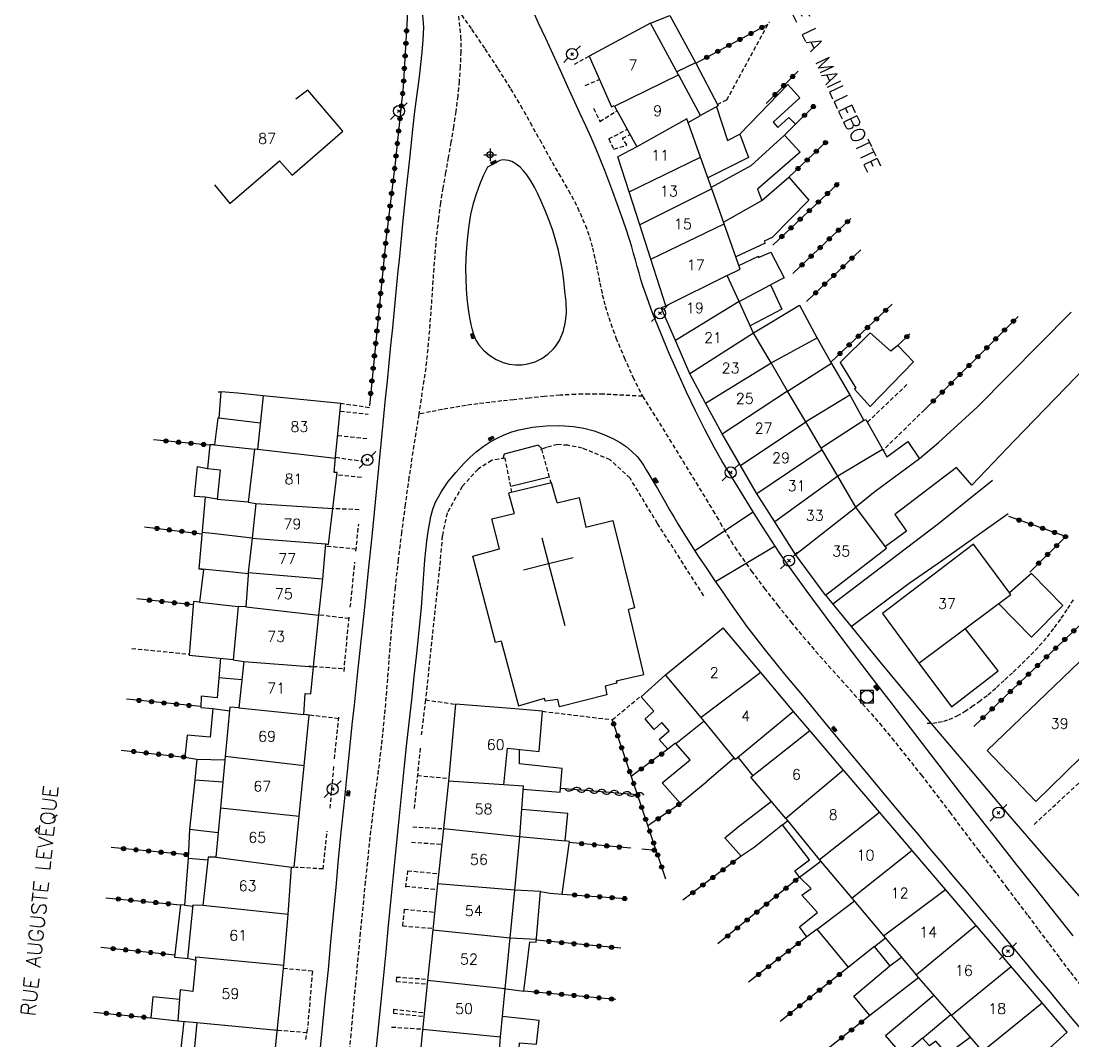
# Model space of a CAD drawing. Header units: millimetres. Extents: x 146998 to 148001, y 143000 to 144001.
# Drawn here: x 147799.1 to 147924.7, y 143751.8 to 143873.5 of the extents above; entities that cross this region are included whole.
import ezdxf
from ezdxf.enums import TextEntityAlignment as Align

# ---------------------------------------------------------------- set-up
doc = ezdxf.new("R2010")
doc.units = ezdxf.units.MM
doc.linetypes.add('DASHED', pattern=[0.75, 0.5, -0.25])
doc.layers.get('0').update_dxf_attribs({"linetype": 'CONTINUOUS'})
for name, color, linetype in [('W0001', 6, 'DASHED'), ('W0008', 7, 'CONTINUOUS'), ('W0014', 7, 'CONTINUOUS'), ('W0016', 2, 'CONTINUOUS'), ('W0017', 7, 'CONTINUOUS'), ('W0070', 7, 'DASHED'), ('W0101', 7, 'CONTINUOUS'), ('W0104', 1, 'CONTINUOUS'), ('W0105', 7, 'CONTINUOUS'), ('W0112', 1, 'DASHED'), ('W0310', 3, 'CONTINUOUS'), ('W0323', 7, 'CONTINUOUS'), ('W0401', 7, 'CONTINUOUS'), ('W0420', 7, 'CONTINUOUS'), ('W0473', 7, 'CONTINUOUS'), ('W0853', 7, 'CONTINUOUS'), ('W0989', 7, 'CONTINUOUS'), ('W0991', 7, 'CONTINUOUS'), ('W1102', 7, 'CONTINUOUS')]:
    doc.layers.add(name, color=color, linetype=linetype)
doc.styles.get("Standard").update_dxf_attribs({"font": 'romans.shx', "width": 0.85})

# ---------------------------------------------------------------- blocks, each defined once
blk = doc.blocks.new('T401')
for p, q in [((-0.3, 0.3), (0, 0.3)), ((-0.3, -0.25), (-0.3, 0.3)), ((-0.3, 0.15), (0, 0.15)), ((-0.3, 0), (0, 0)), ((0, 0.3), (0, -0.25)), ((-0.3, -0.15), (0, -0.15)), ((-0.3, -0.25), (-0.3, -0.3)), ((-0.3, -0.3), (0, -0.3)), ((0, -0.3), (0, -0.25))]:
    blk.add_line(p, q)
blk = doc.blocks.new('T473')
for p, q in [((-0.166667, 0.166667), (0.166667, -0.166667)), ((-0.166667, -0.166667), (0.166667, 0.166667)), ((0.500001, 0.500001), (1.000002, 1.000002)), ((-1.000002, -1.000002), (-0.500001, -0.500001))]:
    blk.add_line(p, q)
blk.add_ellipse((0, 0), major_axis=(0.471405, 0.471405), ratio=1, start_param=5.4977871438, end_param=11.780972451)
blk = doc.blocks.new('T853')
for p, q in [((-0.75, 0), (0.75, 0)), ((0, 0.75), (0, -0.75))]:
    blk.add_line(p, q)
blk.add_ellipse((0, 0), major_axis=(-0.265, 0.265), ratio=1, start_param=3.926991, end_param=10.210176)
blk = doc.blocks.new('T420')
for p, q in [((0.75, 0.75), (-0.75, 0.75)), ((-0.75, 0.75), (-0.75, -0.75)), ((0.75, 0.75), (0.75, -0.75)), ((0.75, -0.75), (-0.75, -0.75))]:
    blk.add_line(p, q)
blk.add_ellipse((0, 0), major_axis=(-0.53, 0.53), ratio=1, start_param=3.926991, end_param=10.210176)
blk = doc.blocks.new('t323o')
at = {"color": 0, "linetype": 'Continuous'}
for radius in [0.25, 0.15]:
    blk.add_circle((0, 0), radius, dxfattribs=at)
blk = doc.blocks.new('t310o')
at = {"color": 0, "linetype": 'Continuous'}
for centre, start, end in [((-0.5, 0.38), 216.8699, 323.1304), ((0.5, -0.37), 36.8699, 143.1303)]:
    blk.add_arc(centre, 0.625, start, end, dxfattribs=at)

msp = doc.modelspace()

# ---------------------------------------------------------------- linework, layer by layer
at = {"layer": 'W0001'}
for points in [[(147851.28, 143874.86), (147851.61, 143871.66), (147851.64, 143869.88), (147851.56, 143868.11), (147851.43, 143866.34), (147851.26, 143864.57), (147851.04, 143862.74), (147850.77, 143860.91), (147850.46, 143859.09), (147850.14, 143857.27), (147849.81, 143855.45), (147849.49, 143853.63), (147849.2, 143851.81), (147848.96, 143849.98), (147848.71, 143847.75), (147848.52, 143845.52), (147848.35, 143843.29), (147848.2, 143841.06), (147848.05, 143838.83), (147847.88, 143836.6), (147847.68, 143834.37), (147847.45, 143832.14), (147846.61, 143826.6)], [(147851.28, 143874.86), (147852.92, 143872.55), (147854.51, 143870.21), (147856.06, 143867.84), (147857.57, 143865.44), (147858.77, 143863.44), (147859.92, 143861.41), (147861.05, 143859.37), (147862.17, 143857.32), (147863.31, 143855.32), (147864.48, 143853.31), (147865.58, 143851.27), (147866.51, 143849.14), (147866.98, 143847.79), (147867.36, 143846.42), (147867.68, 143845.04), (147867.96, 143843.64), (147868.24, 143842.25), (147868.53, 143840.87), (147868.88, 143839.49), (147869.29, 143838.13), (147870.16, 143835.72), (147871.13, 143833.36), (147872.19, 143831.03), (147873.33, 143828.74)], [(147873.33, 143828.74), (147868.65, 143828.99), (147867.82, 143829), (147866.99, 143829), (147866.17, 143828.99), (147865.34, 143828.97), (147863.49, 143828.87), (147861.64, 143828.72), (147859.8, 143828.53), (147857.96, 143828.33), (147856.54, 143828.18), (147855.11, 143828.02), (147853.68, 143827.85), (147852.26, 143827.65), (147850.84, 143827.42), (147849.43, 143827.17), (147848.01, 143826.89), (147846.61, 143826.6)], [(147873.33, 143828.74), (147874.95, 143826.19), (147876.54, 143823.6), (147878.13, 143821.02), (147879.72, 143818.43), (147881.3, 143815.84), (147881.74, 143815.11), (147882.17, 143814.38), (147882.6, 143813.64), (147883.03, 143812.91), (147883.46, 143812.18), (147883.9, 143811.45), (147884.36, 143810.73), (147884.83, 143810.02), (147886.31, 143807.91), (147887.85, 143805.85), (147889.44, 143803.82), (147891.05, 143801.81), (147892.52, 143800.04), (147894.02, 143798.3), (147895.53, 143796.58), (147897.07, 143794.87), (147898.6, 143793.16), (147900.12, 143791.44), (147901.62, 143789.71), (147903.09, 143787.95), (147906.6, 143783.55), (147910.01, 143779.09), (147913.39, 143774.6), (147916.79, 143770.13), (147918.06, 143768.45), (147919.33, 143766.76), (147920.6, 143765.07), (147921.86, 143763.38), (147923.13, 143761.7), (147924.41, 143760.02), (147925.7, 143758.34)], [(147846.61, 143826.6), (147845.44, 143819.07), (147844.99, 143815.8), (147844.56, 143812.53), (147844.16, 143809.25), (147843.79, 143805.97), (147843.58, 143803.79), (147843.38, 143801.6), (147843.21, 143799.41), (147843.04, 143797.22), (147842.87, 143795.03), (147842.7, 143792.84), (147842.5, 143790.65), (147842.29, 143788.47), (147842.13, 143787.01), (147841.96, 143785.56), (147841.78, 143784.11), (147841.59, 143782.66), (147841.4, 143781.21), (147841.22, 143779.76), (147841.04, 143778.31), (147840.87, 143776.86), (147840.23, 143770.8), (147839.63, 143764.74), (147839.06, 143758.68), (147838.5, 143752.62), (147838.28, 143750.08)]]:
    msp.add_lwpolyline(points, dxfattribs=at)
at = {"layer": 'W0008'}
for points in [[(147854.84, 143856.09), (147854.32, 143855.05), (147853.86, 143853.98), (147853.46, 143852.88), (147853.12, 143851.77), (147852.81, 143850.45), (147852.59, 143849.12), (147852.42, 143847.78), (147852.3, 143846.44), (147852.22, 143845.21), (147852.2, 143843.98), (147852.22, 143842.76), (147852.28, 143841.53), (147852.36, 143840.46), (147852.46, 143839.4), (147852.62, 143838.34), (147852.85, 143837.29), (147853.01, 143836.67), (147853.19, 143836.05), (147853.43, 143835.44), (147853.78, 143834.88), (147854.39, 143834.2), (147855.09, 143833.62), (147855.87, 143833.15), (147856.7, 143832.79), (147857.42, 143832.59), (147858.16, 143832.48), (147858.91, 143832.49), (147859.65, 143832.61), (147860.5, 143832.87), (147861.3, 143833.25), (147862.03, 143833.75), (147862.68, 143834.36), (147862.95, 143834.69), (147863.19, 143835.03), (147863.4, 143835.4), (147863.59, 143835.78), (147863.74, 143836.17), (147863.88, 143836.57), (147863.99, 143836.98), (147864.08, 143837.38), (147864.24, 143838.69), (147864.21, 143840.01), (147864.07, 143841.3), (147863.92, 143842.58), (147863.76, 143843.78), (147863.55, 143844.97), (147863.29, 143846.14), (147862.98, 143847.31), (147862.61, 143848.53), (147862.18, 143849.74), (147861.71, 143850.93), (147861.2, 143852.1), (147860.83, 143852.9), (147860.44, 143853.69), (147860.01, 143854.46), (147859.5, 143855.19), (147859.12, 143855.64), (147858.71, 143856.07), (147858.25, 143856.46), (147857.72, 143856.76), (147857.38, 143856.88), (147857.02, 143856.94), (147856.65, 143856.95), (147856.29, 143856.89)], [(147856.29, 143856.89), (147854.84, 143856.09)]]:
    msp.add_lwpolyline(points, dxfattribs=at)
at = {"layer": 'W0014'}
for points in [[(147846.99, 143875.2), (147847.17, 143872.79), (147847.1, 143871.3), (147846.99, 143869.81), (147846.83, 143868.33), (147846.65, 143866.85), (147846.45, 143865.38), (147846.25, 143863.91), (147846.06, 143862.43), (147845.89, 143860.95), (147845.49, 143857.07), (147845.09, 143853.19), (147844.69, 143849.31), (147844.3, 143845.43), (147844.09, 143843.3), (147843.88, 143841.18), (147843.67, 143839.05), (147843.46, 143836.93), (147843.25, 143834.8), (147843.04, 143832.68), (147842.83, 143830.55), (147842.62, 143828.43), (147842.22, 143824.32), (147841.82, 143820.21), (147841.41, 143816.11), (147841, 143812), (147840.58, 143807.96), (147840.16, 143803.92), (147839.74, 143799.89), (147839.31, 143795.85), (147839.1, 143793.87), (147838.89, 143791.88), (147838.68, 143789.9), (147838.47, 143787.92), (147838.26, 143785.93), (147838.06, 143783.95), (147837.85, 143781.97), (147837.65, 143779.98), (147837.33, 143776.71), (147837.01, 143773.44), (147836.7, 143770.16), (147836.4, 143766.89), (147836.09, 143763.62), (147835.78, 143760.34), (147835.46, 143757.07), (147835.14, 143753.8), (147834.81, 143750.59)], [(147924.74, 143764.34), (147922.77, 143766.84), (147920.37, 143769.86), (147917.98, 143772.88), (147915.59, 143775.91), (147913.21, 143778.95), (147911.23, 143781.5), (147909.26, 143784.05), (147907.29, 143786.61), (147905.33, 143789.17), (147903, 143792.2), (147900.66, 143795.23), (147898.34, 143798.26), (147896.04, 143801.32), (147894.45, 143803.45), (147892.86, 143805.59), (147891.3, 143807.74), (147889.78, 143809.93), (147888.71, 143811.53), (147887.68, 143813.14), (147886.66, 143814.77), (147885.65, 143816.4), (147884.69, 143817.93), (147883.74, 143819.47), (147882.81, 143821.02), (147881.92, 143822.59), (147880.76, 143824.77), (147879.66, 143826.99), (147878.59, 143829.22), (147877.57, 143831.47), (147876.51, 143833.86), (147875.5, 143836.27), (147874.54, 143838.7), (147873.64, 143841.15), (147873.38, 143841.92), (147873.14, 143842.69), (147872.92, 143843.46), (147872.7, 143844.24), (147872.49, 143845.02), (147872.27, 143845.8), (147872.04, 143846.57), (147871.8, 143847.34), (147871.32, 143848.81), (147870.82, 143850.26), (147870.3, 143851.71), (147869.77, 143853.15), (147869.3, 143854.43), (147868.81, 143855.7), (147868.32, 143856.96), (147867.8, 143858.22), (147867.19, 143859.63), (147866.55, 143861.04), (147865.9, 143862.45), (147865.26, 143863.85), (147864.39, 143865.75), (147863.52, 143867.64), (147862.65, 143869.54), (147861.78, 143871.43), (147860.92, 143873.28), (147860.06, 143875.13)], [(147841.44, 143749.92), (147841.76, 143753.01), (147842.08, 143756.1), (147842.39, 143759.27), (147842.71, 143762.44), (147843.02, 143765.61), (147843.33, 143768.78), (147843.63, 143771.95), (147843.95, 143775.12), (147844.26, 143778.29), (147844.58, 143781.46), (147844.87, 143784.22), (147845.17, 143786.98), (147845.47, 143789.75), (147845.78, 143792.51), (147846.08, 143795.27), (147846.38, 143798.03), (147846.67, 143800.79), (147846.94, 143803.55), (147847.04, 143804.69), (147847.12, 143805.82), (147847.2, 143806.95), (147847.27, 143808.08), (147847.35, 143809.21), (147847.45, 143810.35), (147847.58, 143811.47), (147847.75, 143812.6), (147847.9, 143813.49), (147848.07, 143814.39), (147848.3, 143815.27), (147848.63, 143816.12), (147849.32, 143817.38), (147850.13, 143818.56), (147851.03, 143819.66), (147851.98, 143820.71), (147852.71, 143821.44), (147853.48, 143822.11), (147854.29, 143822.74), (147855.15, 143823.3), (147855.97, 143823.76), (147856.82, 143824.16), (147857.71, 143824.49), (147858.61, 143824.75), (147860.21, 143825.05), (147861.83, 143825.21), (147863.45, 143825.24), (147865.08, 143825.12), (147866.32, 143824.92), (147867.54, 143824.61), (147868.73, 143824.19), (147869.88, 143823.67), (147870.65, 143823.23), (147871.38, 143822.73), (147872.06, 143822.16), (147872.69, 143821.54), (147873.09, 143821.05), (147873.44, 143820.52), (147873.76, 143819.97), (147874.09, 143819.43), (147874.6, 143818.59), (147875.1, 143817.75), (147875.59, 143816.9), (147876.08, 143816.05), (147876.57, 143815.2), (147877.06, 143814.35), (147877.56, 143813.51), (147878.07, 143812.67), (147879.02, 143811.17), (147879.99, 143809.68), (147880.98, 143808.21), (147881.97, 143806.73), (147882.9, 143805.37), (147883.83, 143804), (147884.78, 143802.65), (147885.76, 143801.32), (147887.99, 143798.43), (147890.29, 143795.59), (147892.61, 143792.78), (147894.93, 143789.96), (147897.39, 143786.99), (147899.86, 143784.03), (147902.34, 143781.07), (147904.82, 143778.12), (147906.23, 143776.43), (147907.65, 143774.74), (147909.07, 143773.05), (147910.49, 143771.36), (147911.91, 143769.67), (147913.33, 143767.99), (147914.74, 143766.3), (147916.16, 143764.61), (147917.57, 143762.92), (147918.98, 143761.23), (147920.38, 143759.55), (147921.79, 143757.86), (147923.19, 143756.17), (147924.6, 143754.48), (147926.01, 143752.8)], [(147895.17, 143805.02), (147898.23, 143801.25), (147901.31, 143797.49), (147904.4, 143793.74), (147907.52, 143790.01), (147912.23, 143784.43), (147916.96, 143778.87), (147921.72, 143773.34), (147926.52, 143767.83)]]:
    msp.add_lwpolyline(points, dxfattribs=at)
at = {"layer": 'W0016'}
for points in [[(147879.58, 143810.33), (147886.55, 143814.95)], [(147889.15, 143810.86), (147882.06, 143806.61)]]:
    msp.add_lwpolyline(points, dxfattribs=at)
at = {"layer": 'W0017'}
for points in [[(147896.05, 143803.96), (147908.65, 143813.57), (147915.13, 143818.74)], [(147898.24, 143801.28), (147905.15, 143806.42), (147909.02, 143809.1), (147916.98, 143814.76)]]:
    msp.add_lwpolyline(points, dxfattribs=at)
at = {"layer": 'W0070'}
msp.add_lwpolyline([(147907.3, 143789.71), (147907.97, 143789.74), (147908.64, 143789.83), (147909.29, 143789.98), (147909.93, 143790.18), (147910.88, 143790.6), (147911.78, 143791.12), (147912.64, 143791.7), (147913.48, 143792.29), (147914.56, 143793.11), (147915.59, 143793.99), (147916.59, 143794.9), (147917.58, 143795.82), (147918.64, 143796.84), (147919.69, 143797.87), (147920.7, 143798.94), (147921.67, 143800.05), (147922.52, 143801.14), (147923.33, 143802.26), (147924.1, 143803.4), (147924.84, 143804.57)], dxfattribs=at)
at = {"layer": 'W0101'}
for points in [[(147877.63, 143867.1), (147874.3, 143873.28), (147866.94, 143869.32), (147869.61, 143863.3), (147869.96, 143863.45)], [(147878.78, 143861.4), (147880.27, 143862.26), (147877.7, 143866.98)], [(147837.55, 143860.37), (147833.38, 143865.26), (147831.93, 143864.22), (147831.93, 143864.22)], [(147869.96, 143863.45), (147870, 143863.38)], [(147870, 143863.38), (147872.64, 143858.52)], [(147880.25, 143857.28), (147878.78, 143861.4)], [(147822.23, 143853.98), (147824.05, 143851.76), (147829.98, 143856.84), (147831.49, 143855.14), (147837.55, 143860.37)], [(147872.64, 143858.52), (147870.37, 143857.33)], [(147871.73, 143853.15), (147870.37, 143857.33), (147870.37, 143857.33)], [(147881.59, 143853.5), (147880.25, 143857.28)], [(147873.01, 143849.19), (147871.73, 143853.15)], [(147883.08, 143849.31), (147881.59, 143853.5)], [(147883.44, 143843.16), (147885, 143843.9), (147883.08, 143849.31)], [(147874.33, 143845.1), (147873.01, 143849.19)], [(147876.13, 143839.52), (147874.33, 143845.1)], [(147884.86, 143840.06), (147883.44, 143843.16)], [(147877.26, 143835.41), (147875.57, 143839.31)], [(147875.58, 143839.32), (147876.14, 143839.52)], [(147886.59, 143836.29), (147884.86, 143840.06)], [(147888.68, 143832.72), (147886.59, 143836.29)], [(147878.99, 143831.41), (147877.26, 143835.41)], [(147890.65, 143829.37), (147888.68, 143832.72)], [(147880.86, 143827.93), (147878.99, 143831.41)], [(147836.69, 143821.46), (147837.33, 143827.88), (147828.05, 143828.78), (147827.37, 143822.38)], [(147882.84, 143824.26), (147880.86, 143827.93)], [(147894.77, 143822.36), (147892.82, 143825.69)], [(147885.02, 143820.5), (147882.84, 143824.26)], [(147827.37, 143822.38), (147827.01, 143822.43), (147826.23, 143816.12), (147827.16, 143815.95)], [(147896.64, 143819.19), (147894.77, 143822.36)], [(147836.35, 143815.33), (147836.87, 143819.65), (147836.51, 143819.65), (147836.69, 143821.46)], [(147886.95, 143817.17), (147885.02, 143820.5)], [(147898.81, 143815.5), (147896.64, 143819.19)], [(147863.15, 143816.03), (147862.46, 143818.43), (147857.31, 143817.16), (147857.99, 143814.77)], [(147863.15, 143816.03), (147865.75, 143816.67)], [(147865.75, 143816.67), (147866.58, 143813.12), (147869.8, 143813.9), (147872.38, 143803.48), (147871.66, 143803.3)], [(147889.13, 143813.74), (147886.95, 143817.17)], [(147827.16, 143815.95), (147826.74, 143811.8)], [(147895.17, 143805.02), (147902.47, 143810.61), (147898.81, 143815.5)], [(147835.53, 143811.15), (147835.85, 143811.07), (147836.35, 143815.33)], [(147856.47, 143799.53), (147855.77, 143799.36), (147853.08, 143809.67), (147856.24, 143810.55), (147855.32, 143814.12), (147857.99, 143814.77)], [(147891.6, 143809.87), (147889.13, 143813.74)], [(147826.74, 143811.8), (147826.26, 143807.71)], [(147835.15, 143806.94), (147835.53, 143811.15)], [(147895.17, 143805.02), (147891.6, 143809.87)], [(147826.26, 143807.71), (147826.23, 143807.41), (147825.96, 143803.63), (147825.97, 143803.63)], [(147834.68, 143802.63), (147835.11, 143806.58), (147835.15, 143806.94)], [(147825.97, 143803.63), (147825.07, 143803.67), (147824.47, 143797.29), (147825.73, 143797.08)], [(147870.19, 143794.78), (147873.49, 143795.54), (147871.66, 143803.3)], [(147834.06, 143796.48), (147834.68, 143802.63)], [(147880.35, 143790.4), (147876.06, 143795.5), (147882.94, 143801.11)], [(147887.44, 143795.79), (147887.45, 143795.79), (147882.94, 143801.11)], [(147856.47, 143799.53), (147858.52, 143791.8), (147861.63, 143792.71)], [(147825.73, 143797.08), (147825.14, 143791.56)], [(147832.9, 143790.74), (147833.06, 143793.26), (147833.71, 143793.24), (147834.05, 143796.47), (147834.06, 143796.48)], [(147891.36, 143791.14), (147887.44, 143795.79)], [(147870.19, 143794.78), (147870.25, 143794.49), (147868.87, 143794.14), (147869.07, 143793.1), (147863.41, 143791.68), (147863.2, 143792.55), (147861.71, 143792.35), (147861.63, 143792.71)], [(147825.14, 143791.56), (147825.14, 143791.55), (147824.04, 143791.65), (147823.51, 143785.75)], [(147851.01, 143792), (147850.15, 143782.79)], [(147856.78, 143782.35), (147857.2, 143786.74), (147860.97, 143786.33), (147861.38, 143791.15), (147857.6, 143791.47), (147857.61, 143791.48), (147851.01, 143792)], [(147832.92, 143784.65), (147833.55, 143790.69), (147832.89, 143790.75), (147832.9, 143790.74)], [(147891.36, 143791.14), (147884.42, 143785.39), (147880.35, 143790.4)], [(147890.44, 143778.37), (147886.28, 143783.3), (147893.3, 143788.86)], [(147897.34, 143784.12), (147893.3, 143788.86)], [(147823.51, 143785.75), (147822.94, 143779.63)], [(147832.33, 143778.64), (147832.92, 143784.65)], [(147901.61, 143779.11), (147897.42, 143784.03)], [(147850.15, 143782.79), (147849.57, 143777.14)], [(147858.68, 143776.19), (147859.11, 143782.22), (147856.78, 143782.35)], [(147822.94, 143779.63), (147822.39, 143773.74)], [(147905.51, 143774.55), (147901.61, 143779.11), (147901.61, 143779.11)], [(147831.43, 143772.55), (147831.72, 143772.53), (147832.33, 143778.64)], [(147894.43, 143773.49), (147890.47, 143778.34)], [(147849.57, 143777.14), (147848.87, 143770.56)], [(147858.07, 143769.78), (147858.68, 143776.19)], [(147909.51, 143769.86), (147905.51, 143774.55)], [(147822.39, 143773.74), (147821.48, 143773.75), (147820.83, 143767.97), (147820.84, 143767.97)], [(147898.34, 143768.85), (147894.43, 143773.49)], [(147831.04, 143766.9), (147831.43, 143772.55)], [(147848.87, 143770.56), (147848.3, 143765.08)], [(147857.52, 143764.12), (147858.07, 143769.78)], [(147913.17, 143765.57), (147909.51, 143769.86)], [(147820.84, 143767.97), (147819.66, 143767.99), (147818.99, 143761.67), (147820, 143761.46)], [(147902.13, 143764.35), (147898.35, 143768.84), (147898.34, 143768.85)], [(147830.51, 143760.83), (147831.04, 143766.9)], [(147917.3, 143760.73), (147913.17, 143765.57)], [(147848.3, 143765.08), (147847.67, 143759)], [(147856.93, 143758.04), (147857.52, 143764.12)], [(147906.02, 143759.71), (147902.13, 143764.35)], [(147820, 143761.46), (147819.66, 143757.71), (147818.12, 143757.92), (147817.85, 143754.22), (147820.12, 143754.01)], [(147829.74, 143753.33), (147830.51, 143760.83)], [(147921.03, 143756.36), (147917.3, 143760.73)], [(147847.67, 143759), (147847.07, 143753.08)], [(147910.21, 143754.86), (147906.05, 143759.67)], [(147856.38, 143752.3), (147856.93, 143758.04)], [(147924.01, 143752.86), (147921.03, 143756.36)], [(147820.12, 143754.01), (147819.58, 143748.15)], [(147913.92, 143750.57), (147910.21, 143754.86)], [(147829.15, 143747.41), (147829.74, 143753.33)], [(147847.07, 143753.08), (147846.5, 143747.31)], [(147924.01, 143752.86), (147921.06, 143750.16), (147925.8, 143744.61), (147919.17, 143739.33), (147916.27, 143742.52), (147911.43, 143748.6), (147913.93, 143750.57), (147913.92, 143750.57)], [(147855.93, 143746.27), (147856.38, 143752.3)]]:
    msp.add_lwpolyline(points, dxfattribs=at)
for points in [[(147901.98, 143802.83), (147906.31, 143796.9), (147917.29, 143805.09), (147912.83, 143811.11)], [(147914.48, 143786.48), (147920.3, 143780.37), (147929.08, 143788.99), (147928.17, 143789.99), (147932.25, 143793.92), (147927.54, 143799)]]:
    msp.add_lwpolyline(points, close=True, dxfattribs=at)
at = {"layer": 'W0104'}
for points in [[(147874.3, 143873.28), (147876.59, 143874.19), (147879.68, 143868.48), (147882.37, 143863.41), (147880.27, 143862.26)], [(147879.65, 143868.54), (147877.44, 143867.47)], [(147877.7, 143866.98), (147877.63, 143867.1)], [(147884.96, 143860.03), (147890.67, 143865.95), (147892.13, 143864.38), (147888.94, 143861.47), (147889.49, 143860.81), (147890.8, 143862.01), (147891.6, 143861.22), (147890.28, 143859.91), (147892.16, 143857.86), (147887.05, 143853.48), (147887.58, 143852.11), (147890.81, 143854.89), (147893.18, 143852.13), (147888.8, 143847.7), (147887.87, 143847.27), (147887.99, 143847.02), (147884.47, 143845.4)], [(147882.16, 143863.29), (147883.47, 143859.28), (147884.96, 143860.03), (147885.99, 143857.24), (147881.12, 143854.83)], [(147890.28, 143859.91), (147886.26, 143856.26), (147881.53, 143853.68)], [(147883.01, 143849.51), (147887.58, 143852.11)], [(147884.84, 143844.36), (147887.18, 143845.48), (147887.2, 143845.3), (147887.19, 143845.3), (147888.65, 143845.96), (147890.25, 143842.89), (147888.59, 143842.04), (147889.95, 143839.15), (147886.19, 143837.16)], [(147884.86, 143840.06), (147888.59, 143842.04)], [(147886.58, 143836.3), (147892.09, 143839.63), (147894.16, 143835.77), (147895.9, 143832.66), (147898.12, 143828.84), (147899.75, 143825.84), (147900, 143825.99), (147902.48, 143821.5), (147905.01, 143823.33), (147906.39, 143821.29), (147906.4, 143821.3), (147908.65, 143823.24), (147913.27, 143827.46), (147924.49, 143838.78)], [(147932.53, 143838.74), (147917.65, 143823.39), (147912.66, 143818.14), (147910.81, 143820.24), (147903.45, 143814.65), (147904.86, 143812.66), (147902.33, 143810.81)], [(147888.68, 143832.72), (147894.2, 143835.71)], [(147890.65, 143829.37), (147895.88, 143832.7)], [(147828.05, 143828.78), (147825.02, 143829.1), (147823, 143829.26), (147822.75, 143826.14), (147822.76, 143826.15), (147822.61, 143826.15), (147822.21, 143822.95), (147821.66, 143822.96), (147821.4, 143820.12), (147822.9, 143819.95), (147822.53, 143816.48), (147821.1, 143816.72), (147820.35, 143808.14), (147820.91, 143808.07), (147820.44, 143804.17), (147819.71, 143804.24), (147819.22, 143797.83), (147824.47, 143797.33)], [(147892.82, 143825.69), (147890.65, 143829.37)], [(147898.1, 143828.88), (147892.71, 143825.61)], [(147827.7, 143825.54), (147822.75, 143826.14)], [(147899.75, 143825.84), (147894.66, 143822.55)], [(147822.21, 143822.95), (147827.01, 143822.43)], [(147901.98, 143822.41), (147896.64, 143819.19)], [(147906.39, 143821.29), (147901.12, 143817.37), (147898.81, 143815.5)], [(147821.1, 143816.72), (147819.84, 143816.78), (147820.18, 143820.35), (147821.4, 143820.12)], [(147822.53, 143816.48), (147826.24, 143816.14)], [(147826.74, 143811.8), (147821.95, 143812.38), (147821.96, 143812.37), (147820.73, 143812.48)], [(147861.31, 143811.83), (147862.11, 143808.8), (147864.06, 143801.39)], [(147859.12, 143808.04), (147862.11, 143808.8), (147865.06, 143809.52)], [(147826.25, 143807.55), (147823.65, 143807.84), (147820.35, 143808.14)], [(147915.84, 143804.01), (147919.75, 143800), (147923.53, 143803.77), (147919.76, 143807.61), (147917.14, 143805.29)], [(147820.44, 143804.17), (147825.07, 143803.67)], [(147906.31, 143796.9), (147910.22, 143791.69), (147915.77, 143795.99), (147911.86, 143801.04)], [(147822.95, 143797.47), (147822.53, 143792.77), (147820.65, 143792.95), (147820.58, 143791.61), (147822.02, 143791.47), (147821.7, 143788.06), (147818.96, 143788.31), (147818.68, 143785.67), (147820.12, 143785.45), (147820.12, 143785.45), (147819.87, 143782.97), (147819.88, 143782.98), (147819.25, 143777.08), (147819.08, 143773.61), (147819.08, 143773.61), (147818.63, 143768.01), (147818.15, 143768.04), (147817.46, 143761.81), (147819.17, 143761.63)], [(147884.28, 143785.57), (147881.02, 143782.75), (147881.03, 143782.76), (147877.85, 143780.15), (147875.69, 143782.61), (147879.01, 143785.34), (147877.25, 143787.35), (147876.37, 143786.61), (147875.31, 143787.77), (147876.52, 143788.82), (147875.64, 143789.81), (147874.73, 143788.98), (147873.64, 143790.24), (147874.68, 143791.16), (147873.15, 143792.87), (147876.06, 143795.5)], [(147822.74, 143795.18), (147825.5, 143794.95)], [(147822.02, 143791.47), (147824, 143791.19)], [(147893.3, 143788.86), (147893.3, 143788.85), (147891.37, 143791.14), (147891.36, 143791.14)], [(147877.3, 143787.3), (147880.67, 143790.02)], [(147859.08, 143781.85), (147863.48, 143781.48), (147863.74, 143784.3), (147858.63, 143784.89), (147858.64, 143786.58)], [(147820.12, 143785.45), (147823.47, 143785.34)], [(147884.73, 143785.65), (147886.48, 143783.46)], [(147897.42, 143784.03), (147897.42, 143784.03), (147897.34, 143784.12)], [(147819.88, 143782.98), (147823.23, 143782.72)], [(147892.09, 143771.36), (147891.53, 143772.09), (147893.27, 143773.41), (147890.05, 143777.6), (147886.66, 143774.89), (147885.11, 143773.87), (147883.17, 143776.06), (147884.73, 143777.34), (147888.71, 143780.42)], [(147856.79, 143758.05), (147859.17, 143757.73), (147859.88, 143763.65), (147860.65, 143763.59), (147861.14, 143769.64), (147862.32, 143769.45), (147863.72, 143769.32), (147864.6, 143775.62), (147864.1, 143775.68), (147864.43, 143778.94), (147858.91, 143779.44)], [(147890.05, 143777.6), (147890.66, 143778.1)], [(147890.47, 143778.34), (147890.44, 143778.37)], [(147819.25, 143777.08), (147822.66, 143776.67)], [(147858.68, 143776.19), (147864.1, 143775.68)], [(147819.08, 143773.61), (147821.44, 143773.43)], [(147906.31, 143759.37), (147900.45, 143754.82), (147898.54, 143757.16), (147902.87, 143760.78), (147902.87, 143760.79), (147901.04, 143763.06), (147897.92, 143760.61), (147894.17, 143765.16), (147892.93, 143764.22), (147892.08, 143765.43), (147894.23, 143767.14), (147892.36, 143769.2), (147893.45, 143769.98), (147892.09, 143771.36), (147894.62, 143773.27)], [(147861.14, 143769.64), (147858.07, 143769.79)], [(147818.63, 143768.01), (147819.65, 143767.89)], [(147894.17, 143765.16), (147898.62, 143768.52)], [(147857.52, 143764.12), (147860.68, 143763.95)], [(147901.04, 143763.06), (147902.33, 143764.11)], [(147902.87, 143760.78), (147904.25, 143761.82)], [(147906.02, 143759.71), (147906.05, 143759.67)], [(147818.04, 143756.76), (147814.86, 143757.06), (147814.64, 143754.56), (147817.85, 143754.22)], [(147909.67, 143746.95), (147906.87, 143744.67), (147905.1, 143746.77), (147907.02, 143748.02), (147909.7, 143750.22), (147908.34, 143751.78), (147907.6, 143751.21), (147906.76, 143752.14), (147904.36, 143750.12), (147902.35, 143752.47), (147908.11, 143757.28)], [(147818.58, 143754.15), (147817.3, 143742.49), (147815.78, 143742.64), (147814.09, 143742.94), (147813.52, 143737.83), (147813.65, 143737.84), (147812.96, 143730.57), (147815.64, 143730.36), (147815.37, 143727.04), (147814.65, 143727.1), (147814.4, 143724.55), (147815.75, 143724.38), (147815.49, 143720.96), (147815.05, 143717.3), (147816.36, 143717.2)], [(147854.53, 143734), (147858.43, 143733.74), (147859.06, 143739.55), (147859.49, 143742.48), (147859.49, 143742.48), (147859.63, 143745.52), (147862.83, 143745.24), (147863.19, 143748.81), (147861.17, 143749.04), (147861.21, 143749.36), (147858.53, 143749.7), (147858.52, 143749.7), (147858.64, 143751.59), (147860.68, 143751.41), (147860.97, 143754.24), (147856.61, 143754.71)], [(147906.76, 143752.14), (147910.12, 143754.97)], [(147909.7, 143750.22), (147912.45, 143752.27)]]:
    msp.add_lwpolyline(points, dxfattribs=at)
msp.add_lwpolyline([(147896.91, 143832.77), (147898.79, 143829.71), (147898.62, 143829.58), (147900.52, 143827.51), (147905.7, 143832.87), (147903.81, 143834.8), (147902.98, 143834.11), (147900.52, 143836.31)], close=True, dxfattribs=at)
at = {"layer": 'W0105'}
for points in [[(147861.36, 143822.47), (147860.87, 143822.89), (147856.81, 143821.82), (147856.64, 143821.3)], [(147862.19, 143819.09), (147857.59, 143817.98)]]:
    msp.add_lwpolyline(points, dxfattribs=at)
at = {"layer": 'W0112'}
for points in [[(147882.28, 143863.58), (147883.39, 143864.12), (147888.49, 143873.45)], [(147865.19, 143868.38), (147867.19, 143869.46)], [(147866.5, 143865.85), (147868.17, 143866.54)], [(147867.49, 143863.12), (147868.24, 143861.55)], [(147868.24, 143861.55), (147870.3, 143862.83)], [(147869.29, 143859.46), (147871.51, 143860.6)], [(147869.29, 143859.46), (147869.94, 143858.13)], [(147869.9, 143858.22), (147871.47, 143858.74), (147870.94, 143859.53), (147871.85, 143859.97)], [(147900.19, 143825.65), (147904.96, 143830.19)], [(147837.24, 143826.98), (147840.57, 143826.61)], [(147840.72, 143827.36), (147837.33, 143827.88)], [(147906.99, 143827.12), (147902.04, 143822.29)], [(147840.43, 143823.67), (147836.95, 143824.04)], [(147880.64, 143804.93), (147875.12, 143813.55), (147871.84, 143818.97), (147869.47, 143821.15), (147866.14, 143822.57), (147864.4, 143822.89), (147863.18, 143822.98), (147861.86, 143822.64), (147861.09, 143822.38)], [(147861.27, 143822.44), (147862.38, 143818.42)], [(147836.69, 143821.46), (147839.95, 143820.99)], [(147856.94, 143821.35), (147855.3, 143821.09), (147853.69, 143820.04), (147851.8, 143817.99), (147850, 143814.82), (147849.42, 143812.08), (147849.1, 143808.38), (147847.42, 143792.51), (147846.91, 143788.33)], [(147857.73, 143817.26), (147856.94, 143821.34)], [(147839.77, 143819.04), (147836.83, 143819.36)], [(147839.48, 143815.2), (147836.2, 143815.34)], [(147839.12, 143810.26), (147839.44, 143813.46)], [(147839.14, 143810.51), (147835.51, 143810.84)], [(147838.44, 143803.56), (147839, 143808.95)], [(147838.28, 143802.21), (147834.71, 143802.63)], [(147837.69, 143795.91), (147838.3, 143802.46)], [(147812.35, 143798.65), (147819.23, 143797.97)], [(147837.49, 143796.21), (147833.5, 143796.51)], [(147861.38, 143791.15), (147869.71, 143790.14), (147873.08, 143792.93)], [(147847.42, 143792.51), (147851.07, 143791.99)], [(147837.07, 143790.26), (147833.24, 143790.72)], [(147836.56, 143785.49), (147837.09, 143790.5)], [(147846.79, 143786.74), (147846.04, 143779.37)], [(147836.03, 143779.58), (147836.49, 143784.57)], [(147846.46, 143783.49), (147850.18, 143783.14)], [(147920.09, 143777.65), (147925.67, 143782.81)], [(147835.2, 143772.3), (147835.68, 143776.84)], [(147845.89, 143777.36), (147849.73, 143777.12)], [(147845.74, 143775.53), (147849.37, 143775.28)], [(147835.2, 143772.33), (147831.91, 143772.52)], [(147845.28, 143772.12), (147845.03, 143770.16)], [(147845.28, 143772.12), (147848.89, 143771.77)], [(147845.04, 143770.27), (147848.8, 143769.9)], [(147844.88, 143767.52), (147844.68, 143765.54)], [(147844.88, 143767.52), (147848.52, 143767.17)], [(147844.68, 143765.54), (147848.32, 143765.25)], [(147833.91, 143760.12), (147830.47, 143760.45)], [(147833.91, 143760.12), (147833.34, 143753.34)], [(147843.94, 143759.43), (147843.93, 143758.9)], [(147843.93, 143758.9), (147847.64, 143758.61)], [(147843.94, 143759.43), (147847.69, 143759.17)], [(147843.61, 143755.59), (147843.59, 143755.13)], [(147843.59, 143755.13), (147847.24, 143754.73)], [(147843.61, 143755.59), (147847.28, 143755.18)], [(147833.26, 143752.77), (147829.41, 143753.1)], [(147833.14, 143751.96), (147833.34, 143753.34)], [(147843.36, 143753.46), (147847.08, 143753.22)]]:
    msp.add_lwpolyline(points, dxfattribs=at)
at = {"layer": 'W0310'}
msp.add_lwpolyline([(147863.52, 143781.96), (147872.72, 143781.2)], dxfattribs=at)
at = {"layer": 'W0323'}
for points in [[(147845.17, 143876.14), (147845.25, 143873.85), (147844.77, 143865.68), (147843.81, 143856.62), (147842.7, 143847.37), (147840.72, 143827.59)], [(147879.68, 143868.48), (147888.32, 143873.14)], [(147888.09, 143863.69), (147891.9, 143867.55)], [(147891.6, 143861.22), (147893.87, 143863.46)], [(147895.27, 143859.11), (147890.81, 143854.89)], [(147888.87, 143846.79), (147896.82, 143854.27)], [(147898.21, 143849.98), (147891.28, 143843.39)], [(147892.91, 143840.06), (147899.41, 143846.24)], [(147895.82, 143832.82), (147903.14, 143839.73)], [(147906.99, 143827.12), (147918.16, 143838.25)], [(147903.81, 143834.8), (147905.25, 143836.2)], [(147822.67, 143829.29), (147823, 143829.26)], [(147951.87, 143826.61), (147912.9, 143789.35)], [(147821.66, 143822.92), (147814.95, 143823.53)], [(147919.56, 143807.77), (147923.88, 143812.02), (147917.06, 143814.38)], [(147813.87, 143813.15), (147820.72, 143812.34)], [(147819.68, 143803.86), (147812.97, 143804.56)], [(147820.58, 143791.7), (147811.72, 143792.59)], [(147869.71, 143790.14), (147876.09, 143771.15)], [(147811.09, 143786.51), (147818.68, 143785.67)], [(147876.37, 143786.61), (147871.99, 143783.37)], [(147877.85, 143780.15), (147873.97, 143777.47)], [(147871.94, 143774.82), (147864.58, 143775.48)], [(147819.1, 143774.03), (147809.88, 143774.88)], [(147874.95, 143774.55), (147873.23, 143774.71)], [(147885.11, 143773.87), (147878.15, 143768.6)], [(147892.09, 143771.36), (147882.34, 143763.38)], [(147863.72, 143769.32), (147871.34, 143768.79)], [(147809.25, 143768.89), (147818.15, 143768.04)], [(147892.93, 143764.22), (147886, 143758.82)], [(147817.48, 143762.06), (147808.64, 143762.97)], [(147870.75, 143762.87), (147860.67, 143763.82)], [(147897.92, 143760.61), (147889.76, 143754.14)], [(147859.18, 143757.79), (147870.14, 143756.77)], [(147807.83, 143755.25), (147814.64, 143754.56)], [(147900.45, 143754.82), (147893.59, 143749.38)]]:
    msp.add_lwpolyline(points, dxfattribs=at)
at = {"layer": 'W1102'}
for points in [[(147870, 143863.38), (147877.64, 143867.1)], [(147878.78, 143861.4), (147878.63, 143861.85), (147872.64, 143858.52)], [(147871.73, 143853.15), (147880.25, 143857.28)], [(147881.59, 143853.5), (147873.01, 143849.19)], [(147874.33, 143845.1), (147883.08, 143849.31)], [(147883.44, 143843.16), (147876.14, 143839.52)], [(147884.86, 143840.06), (147877.26, 143835.41)], [(147878.97, 143831.47), (147886.58, 143836.3)], [(147880.86, 143827.93), (147888.68, 143832.72)], [(147890.65, 143829.37), (147882.85, 143824.24)], [(147885.02, 143820.5), (147892.82, 143825.69)], [(147836.68, 143821.33), (147827.37, 143822.38)], [(147894.77, 143822.36), (147886.98, 143817.11)], [(147896.64, 143819.19), (147889.13, 143813.74)], [(147827.16, 143815.95), (147836.35, 143815.33)], [(147891.6, 143809.87), (147898.81, 143815.5)], [(147826.74, 143811.8), (147835.53, 143811.15)], [(147826.26, 143807.71), (147835.15, 143806.94)], [(147825.96, 143803.63), (147834.68, 143802.63)], [(147825.73, 143797.08), (147834.05, 143796.47)], [(147887.44, 143795.79), (147880.35, 143790.4)], [(147825.14, 143791.55), (147832.89, 143790.75)], [(147832.92, 143784.65), (147823.51, 143785.75)], [(147897.34, 143784.12), (147890.44, 143778.36)], [(147856.78, 143782.35), (147850.15, 143782.79)], [(147822.94, 143779.63), (147832.33, 143778.64)], [(147894.45, 143773.47), (147901.61, 143779.11)], [(147849.57, 143777.14), (147858.68, 143776.19)], [(147905.51, 143774.55), (147898.35, 143768.84)], [(147822.39, 143773.74), (147831.43, 143772.55)], [(147858.07, 143769.78), (147848.87, 143770.56)], [(147902.11, 143764.36), (147909.51, 143769.86)], [(147831.04, 143766.9), (147820.84, 143767.97)], [(147913.17, 143765.57), (147906.02, 143759.71)], [(147848.3, 143765.08), (147857.52, 143764.12)], [(147820, 143761.46), (147819.98, 143761.83), (147830.51, 143760.83)], [(147910.21, 143754.86), (147917.33, 143760.69)], [(147856.93, 143758.04), (147847.67, 143759)], [(147913.92, 143750.57), (147921.03, 143756.36)], [(147820.12, 143754.01), (147829.71, 143753.07)], [(147847.08, 143753.19), (147856.38, 143752.3)]]:
    msp.add_lwpolyline(points, dxfattribs=at)

# ---------------------------------------------------------------- block references
at = {"layer": 'W0310', "rotation": 355.2502820745584}
for p in [(147865.02, 143781.84), (147866.51, 143781.71), (147868.01, 143781.59), (147869.5, 143781.47), (147871, 143781.34), (147872.49, 143781.22)]:
    msp.add_blockref('t310o', p, dxfattribs=at)
at = {"layer": 'W0323'}
for p, rotation in [((147845.16, 143872.36), 266.6869792072744), ((147886.28, 143872.04), 28.36010254996953), ((147887.6, 143872.76), 28.36010254996953), ((147845.08, 143870.86), 266.6869792072744), ((147883.64, 143870.62), 28.36010254996953), ((147884.96, 143871.33), 28.36010254996953), ((147844.99, 143869.37), 266.6869792072744), ((147881, 143869.19), 28.36010254996953), ((147882.32, 143869.91), 28.36010254996953), ((147844.9, 143867.87), 266.6869792072744), ((147891.25, 143866.9), 45.37150782724945), ((147844.81, 143866.37), 266.6869792072744), ((147890.19, 143865.83), 45.37150782724945), ((147844.69, 143864.88), 263.9389859841102), ((147889.14, 143864.76), 45.37150782724945), ((147844.53, 143863.38), 263.9389859841102), ((147893.73, 143863.32), 44.59883430911536), ((147844.37, 143861.89), 263.9389859841102), ((147892.67, 143862.27), 44.59883430911536), ((147844.21, 143860.4), 263.9389859841102), ((147895.17, 143859.01), 223.3439814311884), ((147844.06, 143858.91), 263.9389859841102), ((147894.08, 143857.98), 223.3439814311884), ((147843.9, 143857.42), 263.9389859841102), ((147892.99, 143856.95), 223.3439814311884), ((147843.73, 143855.93), 263.1481856597395), ((147891.9, 143855.92), 223.3439814311884), ((147843.55, 143854.44), 263.1481856597395), ((147896.51, 143853.98), 43.26904597112325), ((147843.37, 143852.95), 263.1481856597395), ((147895.42, 143852.95), 43.26904597112325), ((147894.33, 143851.93), 43.26904597112325), ((147843.19, 143851.46), 263.1481856597395), ((147893.24, 143850.9), 43.26904597112325), ((147843.01, 143849.97), 263.1481856597395), ((147892.15, 143849.87), 43.26904597112325), ((147897.8, 143849.59), 223.5689221657826), ((147842.83, 143848.48), 263.1481856597395), ((147889.96, 143847.81), 43.26904597112325), ((147891.05, 143848.84), 43.26904597112325), ((147896.72, 143848.56), 223.5689221657826), ((147842.66, 143846.99), 264.2739249265139), ((147894.54, 143846.49), 223.5689221657826), ((147895.63, 143847.53), 223.5689221657826), ((147842.51, 143845.5), 264.2739249265139), ((147893.46, 143845.46), 223.5689221657826), ((147898.34, 143845.23), 43.55437874344747), ((147842.36, 143844.01), 264.2739249265139), ((147892.37, 143844.42), 223.5689221657826), ((147897.26, 143844.19), 43.55437874344747), ((147896.17, 143843.16), 43.55437874344747), ((147842.21, 143842.51), 264.2739249265139), ((147895.08, 143842.13), 43.55437874344747), ((147842.06, 143841.02), 264.2739249265139), ((147894, 143841.09), 43.55437874344747), ((147841.92, 143839.53), 264.2739249265139), ((147902.36, 143839), 43.31635758460634), ((147841.77, 143838.04), 264.2739249265139), ((147901.27, 143837.97), 43.31635758460634), ((147917.62, 143837.71), 44.8921242687402), ((147841.62, 143836.54), 264.2739249265139), ((147900.18, 143836.94), 43.31635758460634), ((147916.55, 143836.65), 44.8921242687402), ((147899.09, 143835.91), 43.31635758460634), ((147904.89, 143835.85), 44.24097985307749), ((147915.49, 143835.59), 44.8921242687402), ((147841.47, 143835.05), 264.2739249265139), ((147896.91, 143833.85), 43.31635758460634), ((147898, 143834.88), 43.31635758460634), ((147914.43, 143834.53), 44.8921242687402), ((147841.32, 143833.56), 264.2739249265139), ((147913.37, 143833.47), 44.8921242687402), ((147841.17, 143832.07), 264.2739249265139), ((147911.24, 143831.35), 44.8921242687402), ((147912.3, 143832.41), 44.8921242687402), ((147841.02, 143830.57), 264.2739249265139), ((147910.18, 143830.29), 44.8921242687402), ((147840.87, 143829.08), 264.2739249265139), ((147909.12, 143829.24), 44.8921242687402), ((147908.05, 143828.18), 44.8921242687402), ((147816.44, 143823.4), 174.7848858175285), ((147817.94, 143823.26), 174.7848858175285), ((147819.43, 143823.13), 174.7848858175285), ((147820.92, 143822.99), 174.7848858175285), ((147918.27, 143813.96), 160.9544486888084), ((147815.36, 143812.97), 353.3113849378662), ((147816.84, 143812.8), 353.3113849378662), ((147818.33, 143812.62), 353.3113849378662), ((147919.69, 143813.47), 160.9544486888084), ((147921.11, 143812.98), 160.9544486888084), ((147819.82, 143812.45), 353.3113849378662), ((147922.52, 143812.49), 160.9544486888084), ((147923.83, 143811.98), 44.57915714157371), ((147922.77, 143810.92), 44.57915714157371), ((147920.63, 143808.82), 44.57915714157371), ((147921.7, 143809.87), 44.57915714157371), ((147814.46, 143804.4), 174.116325172678), ((147815.95, 143804.25), 174.116325172678), ((147817.45, 143804.09), 174.116325172678), ((147818.94, 143803.94), 174.116325172678), ((147924.83, 143800.76), 223.7118372594083), ((147922.66, 143798.68), 223.7118372594083), ((147923.74, 143799.72), 223.7118372594083), ((147921.57, 143797.65), 223.7118372594083), ((147920.49, 143796.61), 223.7118372594083), ((147919.41, 143795.57), 223.7118372594083), ((147918.32, 143794.54), 223.7118372594083), ((147916.15, 143792.46), 223.7118372594083), ((147917.24, 143793.5), 223.7118372594083), ((147813.22, 143792.44), 174.2370670269831), ((147814.71, 143792.29), 174.2370670269831), ((147816.2, 143792.14), 174.2370670269831), ((147817.69, 143791.99), 174.2370670269831), ((147819.19, 143791.84), 174.2370670269831), ((147915.07, 143791.43), 223.7118372594083), ((147913.98, 143790.39), 223.7118372594083), ((147869.88, 143789.64), 288.5652112490185), ((147870.36, 143788.21), 288.5652112490185), ((147812.58, 143786.35), 353.6572237361264), ((147870.84, 143786.79), 288.5652112490185), ((147814.07, 143786.18), 353.6572237361264), ((147815.56, 143786.02), 353.6572237361264), ((147817.05, 143785.85), 353.6572237361264), ((147818.54, 143785.69), 353.6572237361264), ((147871.32, 143785.37), 288.5652112490185), ((147874.4, 143785.15), 216.5022854068171), ((147875.61, 143786.04), 216.5022854068171), ((147871.79, 143783.95), 288.5652112490185), ((147873.19, 143784.26), 216.5022854068171), ((147872.27, 143782.53), 288.5652112490185), ((147872.75, 143781.1), 288.5652112490185), ((147877.67, 143780.03), 214.6098748684669), ((147873.23, 143779.68), 288.5652112490185), ((147876.44, 143779.17), 214.6098748684669), ((147873.7, 143778.26), 288.5652112490185), ((147875.2, 143778.32), 214.6098748684669), ((147874.18, 143776.84), 288.5652112490185), ((147866.07, 143775.34), 174.8967579321989), ((147867.57, 143775.21), 174.8967579321989), ((147869.06, 143775.08), 174.8967579321989), ((147870.56, 143774.94), 174.8967579321989), ((147874.66, 143775.42), 288.5652112490185), ((147811.37, 143774.75), 174.7018892256758), ((147812.86, 143774.61), 174.7018892256758), ((147814.36, 143774.47), 174.7018892256758), ((147815.85, 143774.33), 174.7018892256758), ((147817.34, 143774.19), 174.7018892256758), ((147818.84, 143774.05), 174.7018892256758), ((147874.73, 143774.57), 174.89675793196), ((147875.14, 143773.99), 288.5652112490185), ((147875.61, 143772.57), 288.5652112490185), ((147884.13, 143773.12), 217.1231878975912), ((147881.73, 143771.31), 217.1231878975912), ((147882.93, 143772.22), 217.1231878975912), ((147880.54, 143770.41), 217.1231878975912), ((147890.46, 143770.03), 219.3105401478828), ((147891.62, 143770.98), 219.3105401478828), ((147810.74, 143768.75), 354.5281350227507), ((147865.22, 143769.22), 356.071987610421), ((147866.71, 143769.11), 356.071987610421), ((147868.21, 143769.01), 356.071987610421), ((147869.7, 143768.91), 356.071987610421), ((147871.2, 143768.8), 356.071987610421), ((147879.34, 143769.5), 217.1231878975912), ((147889.3, 143769.08), 219.3105401478828), ((147812.24, 143768.6), 354.5281350227507), ((147813.73, 143768.46), 354.5281350227507), ((147815.22, 143768.32), 354.5281350227507), ((147816.72, 143768.17), 354.5281350227507), ((147888.14, 143768.13), 219.3105401478828), ((147885.82, 143766.23), 219.3105401478828), ((147886.98, 143767.18), 219.3105401478828), ((147884.66, 143765.28), 219.3105401478828), ((147862.16, 143763.68), 174.6036876173612), ((147883.5, 143764.33), 219.3105401478828), ((147810.13, 143762.82), 174.1019438024179), ((147811.62, 143762.67), 174.1019438024179), ((147813.11, 143762.51), 174.1019438024179), ((147814.6, 143762.36), 174.1019438024179), ((147863.66, 143763.54), 174.6036876173612), ((147865.15, 143763.4), 174.6036876173612), ((147866.64, 143763.26), 174.6036876173612), ((147868.14, 143763.12), 174.6036876173612), ((147869.63, 143762.98), 174.6036876173612), ((147890.74, 143762.51), 217.929043634619), ((147891.92, 143763.43), 217.929043634619), ((147816.1, 143762.2), 174.1019438024179), ((147889.55, 143761.58), 217.929043634619), ((147888.37, 143760.66), 217.929043634619), ((147887.19, 143759.74), 217.929043634619), ((147895.64, 143758.8), 218.411674516376), ((147896.82, 143759.73), 218.411674516376), ((147860.67, 143757.65), 354.683644789626), ((147862.17, 143757.51), 354.683644789626), ((147863.66, 143757.37), 354.683644789626), ((147894.47, 143757.87), 218.411674516376), ((147865.15, 143757.23), 354.683644789626), ((147866.65, 143757.09), 354.683644789626), ((147868.14, 143756.95), 354.683644789626), ((147869.63, 143756.81), 354.683644789626), ((147892.11, 143756), 218.411674516376), ((147893.29, 143756.94), 218.411674516376), ((147809.32, 143755.1), 354.1816021754615), ((147810.81, 143754.95), 354.1816021754615), ((147890.94, 143755.07), 218.411674516376), ((147812.31, 143754.79), 354.1816021754615), ((147813.8, 143754.64), 354.1816021754615), ((147899.47, 143754.04), 218.3810830758574), ((147898.29, 143753.11), 218.3810830758574), ((147897.11, 143752.18), 218.3810830758574)]:
    msp.add_blockref('t323o', p, dxfattribs=dict(at, rotation=rotation))
at = {"layer": 'W0401'}
for p, rotation in [((147855.5, 143856.78), 118.9240472818178), ((147852.91, 143835.87), 198.9056444249371), ((147855.33, 143823.59), 299.7538314824715), ((147874.77, 143818.61), 211.077328393845), ((147901.37, 143794.06), 37.65823797095263), ((147896.11, 143788.91), 219.5337309637245), ((147838.05, 143781.35), 174.1967247627423)]:
    msp.add_blockref('T401', p, dxfattribs=dict(at, rotation=rotation))
at = {"layer": 'W0420'}
msp.add_blockref('T420', (147900.12, 143792.88), dxfattribs=at)
at = {"layer": 'W0473'}
for p in [(147864.92, 143869.58), (147844.25, 143862.78), (147875.41, 143838.65), (147840.48, 143821.15), (147883.85, 143819.65), (147890.81, 143809.13), (147836.34, 143781.86), (147915.83, 143779.04), (147916.96, 143762.51)]:
    msp.add_blockref('T473', p, dxfattribs=at)
at = {"layer": 'W0853'}
msp.add_blockref('T853', (147855.13, 143857.57), dxfattribs=at)

# ---------------------------------------------------------------- texts
at = {"layer": 'W0989'}
for s, rotation, p in [('RUE DE LA MAILLEBOTTE', 295.3488, (147887.97, 143881.24)), ('RUE AUGUSTE LEVÊQUE  ', 84.2697, (147800.84, 143754.72))]:
    msp.add_text(s, height=1.75, rotation=rotation, dxfattribs=at).set_placement(p)
at = {"layer": 'W0991'}
for s, p in [('7', (147872.19, 143868.29)), ('9', (147875.14, 143862.81)), ('87', (147828.51, 143859.51)), ('11', (147875.44, 143857.5)), ('13', (147876.48, 143853.23)), ('15', (147878.15, 143849.3)), ('17', (147879.68, 143844.42)), ('19', (147879.58, 143839.29)), ('21', (147881.75, 143835.74)), ('23', (147883.84, 143832.11)), ('25', (147885.54, 143828.48)), ('83', (147832.36, 143825.12)), ('27', (147887.79, 143824.93)), ('29', (147889.86, 143821.4)), ('81', (147831.67, 143818.88)), ('31', (147891.73, 143818.05)), ('79', (147831.53, 143813.51)), ('33', (147893.89, 143814.53)), ('35', (147897.06, 143810.26)), ('77', (147830.91, 143809.37)), ('75', (147830.51, 143805.17)), ('37', (147909.68, 143804)), ('73', (147829.58, 143800.07)), ('2', (147881.89, 143795.75)), ('71', (147829.59, 143793.91)), ('4', (147885.65, 143790.59)), ('39', (147923.13, 143789.68)), ('69', (147828.5, 143788.15)), ('60', (147855.8, 143787.17)), ('6', (147891.7, 143783.61)), ('67', (147827.93, 143782.2)), ('58', (147854.36, 143779.49)), ('8', (147896.09, 143778.8)), ('65', (147827.34, 143776.08)), ('56', (147853.8, 143773.46)), ('10', (147899.95, 143773.98)), ('63', (147826.18, 143770.32)), ('12', (147904.03, 143769.45)), ('54', (147853.18, 143767.34)), ('14', (147907.44, 143764.78)), ('61', (147825.05, 143764.41)), ('52', (147852.61, 143761.56)), ('16', (147911.69, 143760.21)), ('59', (147824.13, 143757.45)), ('50', (147852.02, 143755.65)), ('18', (147915.67, 143755.65))]:
    msp.add_text(s, height=1.25, dxfattribs=at).set_placement(p, align=Align.MIDDLE_CENTER)

doc.saveas('drawing.dxf')
